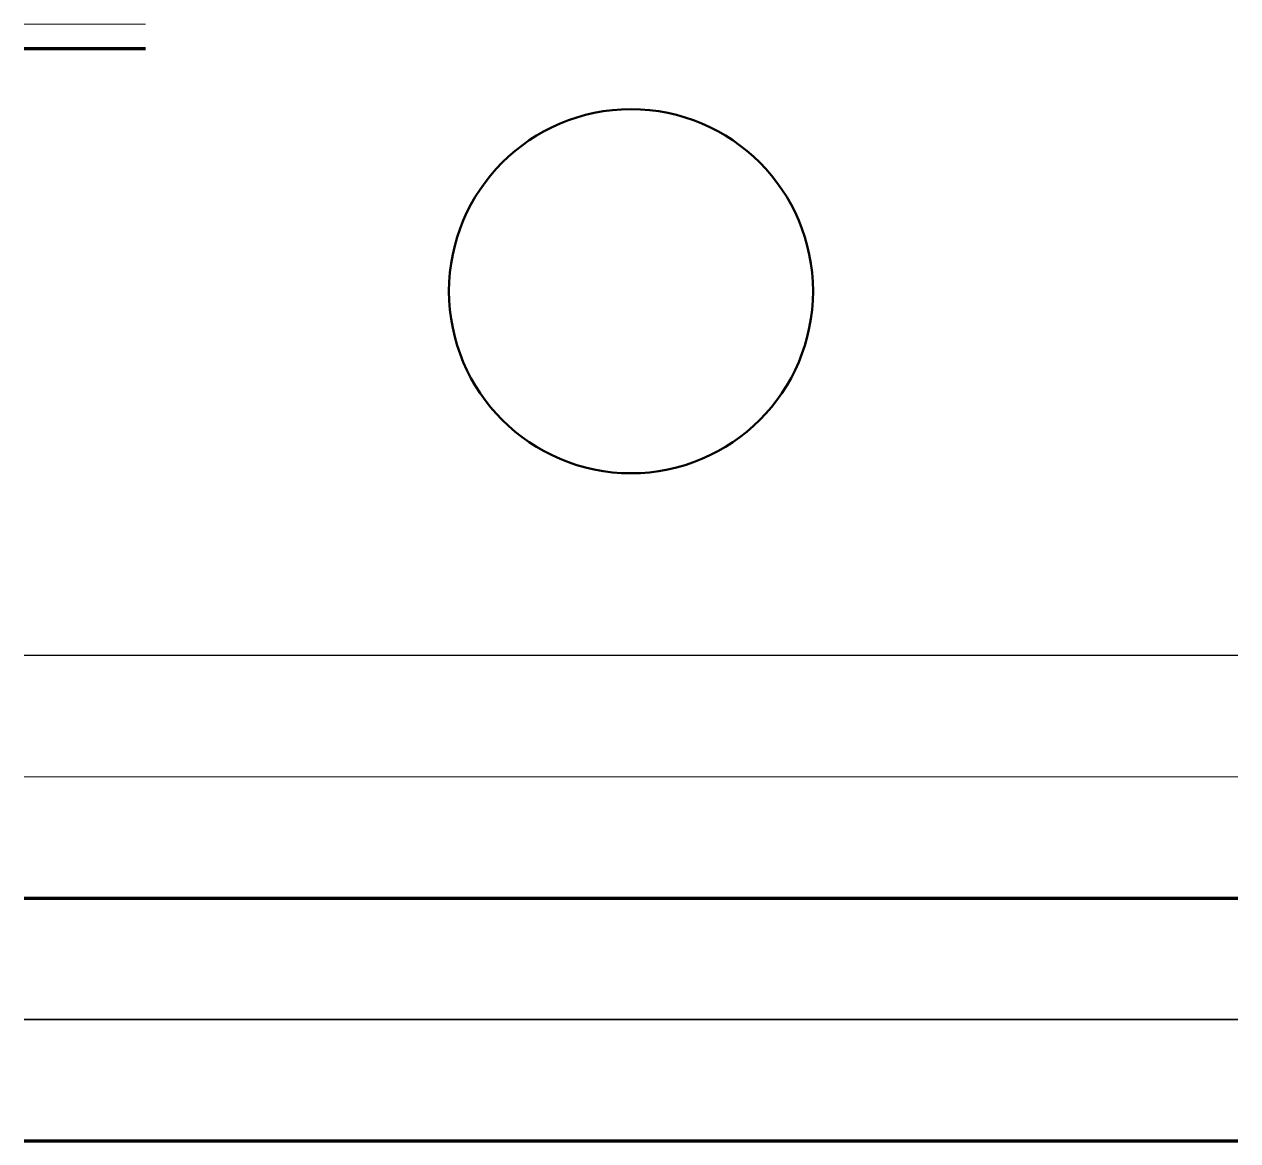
# Model space of a CAD drawing. Header units: millimetres. Extents: x 0 to 100, y 0 to 92.
import ezdxf

# ---------------------------------------------------------------- set-up
doc = ezdxf.new("R2010")
doc.units = ezdxf.units.MM
doc.layers.add('HEAVY', color=1, linetype='CONTINUOUS', lineweight=100)
doc.layers.add('THIN', color=7, linetype='CONTINUOUS', lineweight=13)
doc.layers.add('PLAIN', color=3, linetype='CONTINUOUS')

# ---------------------------------------------------------------- blocks, each defined once
blk = doc.blocks.new('TAG')
at = {"lineweight": -2}
blk.add_line((0, 0), (10, 0), dxfattribs=at)
at = {"layer": 'THIN'}
blk.add_line((0, 2), (10, 2), dxfattribs=at)

msp = doc.modelspace()

# ---------------------------------------------------------------- linework, layer by layer
at = {"layer": 'HEAVY'}
msp.add_line((0, 20), (100, 20), dxfattribs=at)
at = {"layer": 'PLAIN', "lineweight": -3}
msp.add_line((0, 40), (100, 40), dxfattribs=at)
at = {"layer": 'PLAIN', "lineweight": 35}
msp.add_line((0, 10), (100, 10), dxfattribs=at)
at = {"layer": 'PLAIN', "lineweight": 200}
msp.add_line((0, 0), (100, 0), dxfattribs=at)
at = {"layer": 'PLAIN', "lineweight": 50}
msp.add_circle((50, 70), 15, dxfattribs=at)
at = {"layer": 'THIN'}
msp.add_line((0, 30), (100, 30), dxfattribs=at)

# ---------------------------------------------------------------- block references
at = {"layer": 'PLAIN', "lineweight": 70}
msp.add_blockref('TAG', (0, 90), dxfattribs=at)

doc.saveas('drawing.dxf')
